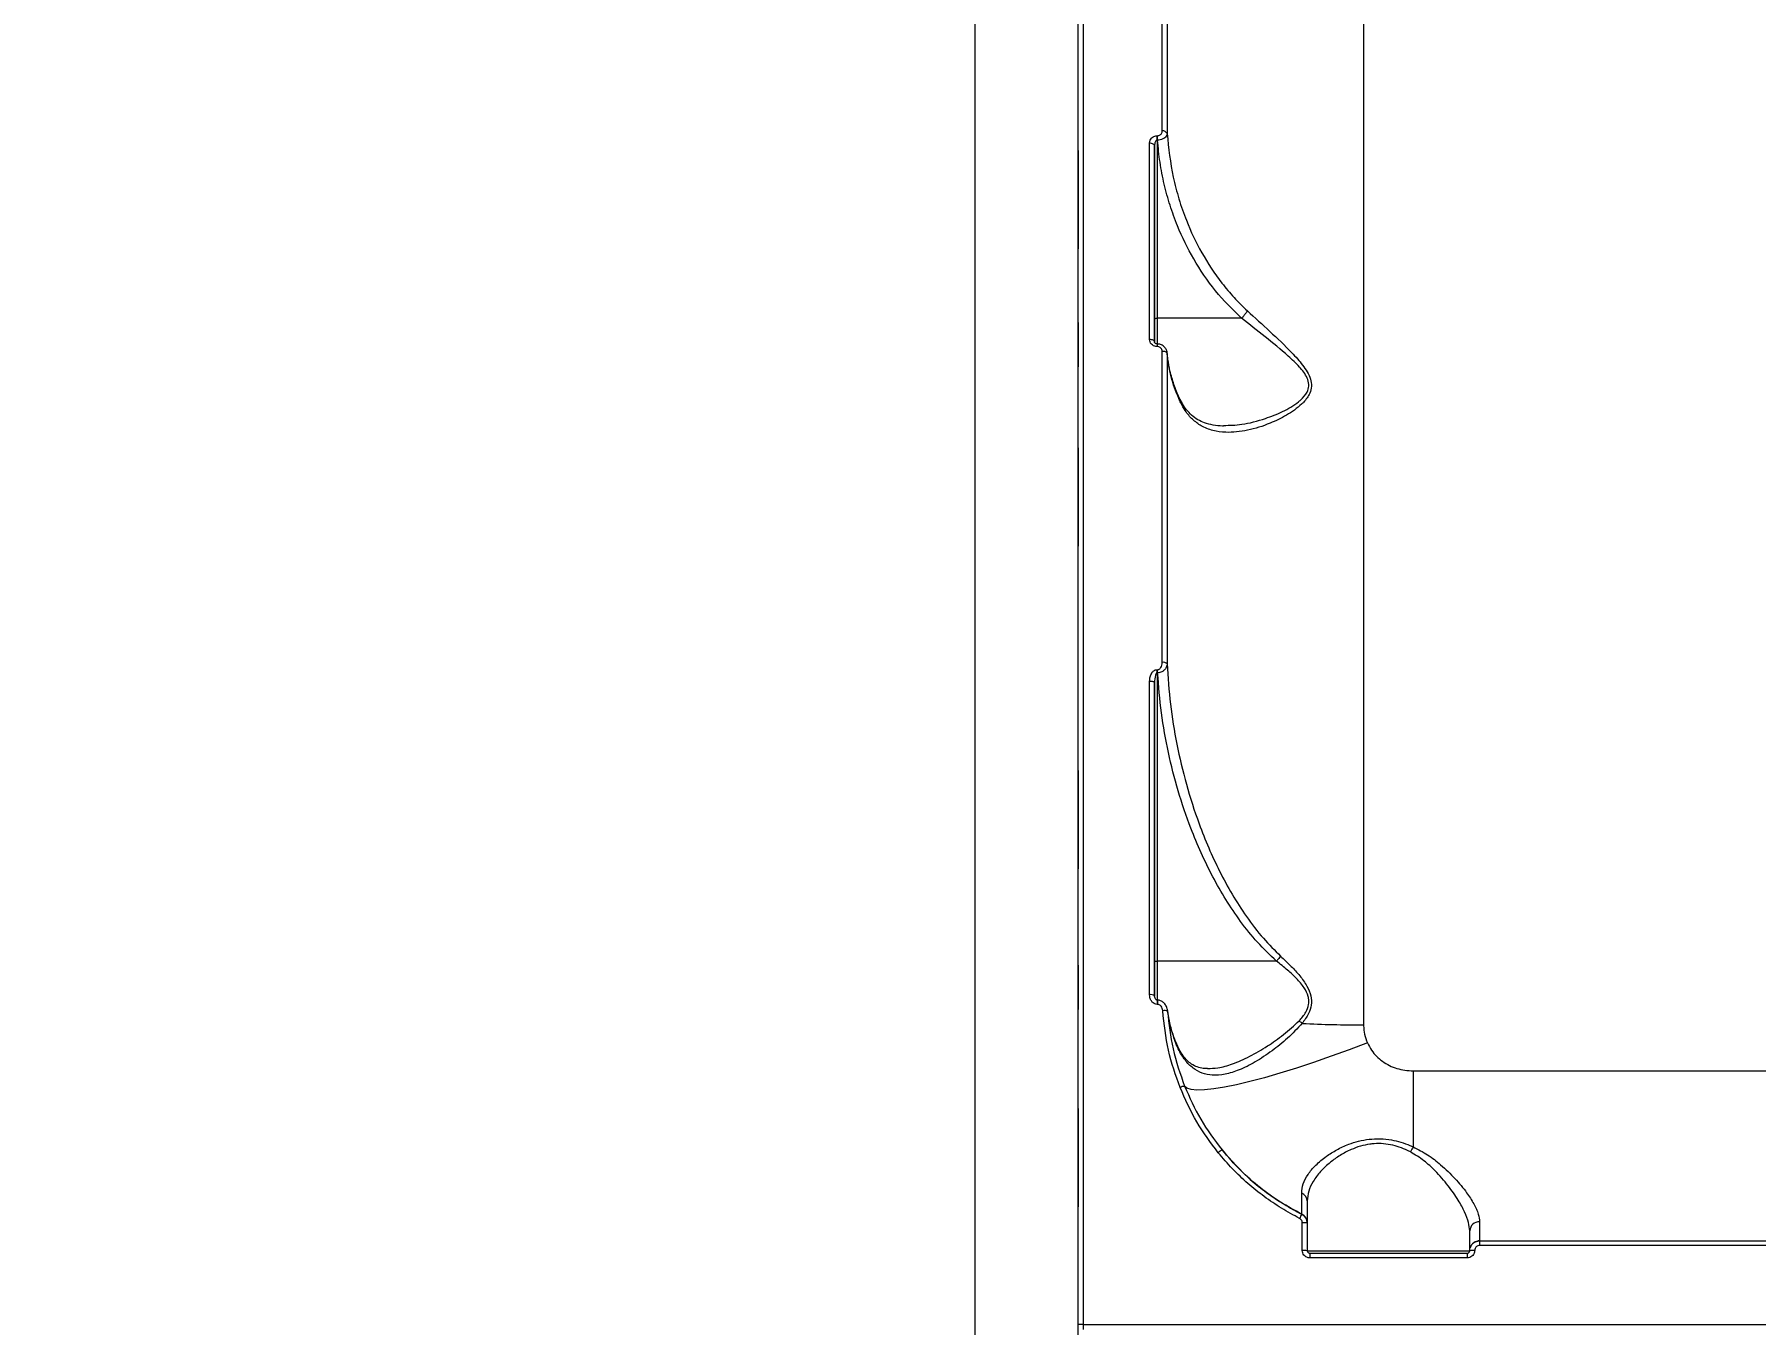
# Model space of a CAD drawing. Header units: millimetres. Extents: x -6431 to 4834, y -6422 to 4807.
# Drawn here: x 694.8 to 1044.2, y -915.8 to -653.8 of the extents above; entities that cross this region are included whole.
import ezdxf

# ---------------------------------------------------------------- set-up
doc = ezdxf.new("R2010")
doc.units = ezdxf.units.MM
for name, color, linetype in [('DIKOM_ОБЪЕКТ', 7, 'Continuous'), ('DIKOM_РАЗМЕР_ЗОНА', 7, 'Continuous'), ('DIKOM_РАЗМЕР_ОБЪЕКТА', 7, 'Continuous')]:
    doc.layers.add(name, color=color, linetype=linetype)
doc.styles.add('style1', font='arial.ttf', dxfattribs={"width": 0.8})
doc.dimstyles.new('1-50', dxfattribs={"dimtxt": 300, "dimasz": 200, "dimexe": 100, "dimexo": 0, "dimgap": 100, "dimtad": 0, "dimdec": 0, "dimtxsty": 'style1', "dimcen": 0, "dimclrd": 7, "dimclre": 7, "dimadec": 1, "dimazin": 2, "dimtfac": 1, "dimtdec": 0, "dimtmove": 1, "dimatfit": 3, "dimfxl": 0, "dimlwd": 25, "dimlwe": 18, "dimarcsym": 0})

# ---------------------------------------------------------------- blocks, each defined once
blk = doc.blocks.new('*D13')
at = {"layer": 'Defpoints', "color": 0, "transparency": 16777216}
for p in [(-3965.6, 378.37), (3334.4, -1220.38), (3334.4, -3843.38)]:
    blk.add_point(p, dxfattribs=at)
at = {"layer": 'DIKOM_РАЗМЕР_ОБЪЕКТА', "color": 7, "lineweight": 18, "transparency": 16777216}
for p, q in [((-3965.6, 378.37), (-3965.6, -3943.38)), ((3334.4, -1220.38), (3334.4, -3943.38))]:
    blk.add_line(p, q, dxfattribs=at)
at = {"layer": 'DIKOM_РАЗМЕР_ОБЪЕКТА', "color": 7, "lineweight": 25, "transparency": 16777216}
for p, q in [((-3765.6, -3843.38), (-182.11, -3843.38)), ((3134.4, -3843.38), (731.83, -3843.38))]:
    blk.add_line(p, q, dxfattribs=at)
at = {"layer": 'DIKOM_РАЗМЕР_ОБЪЕКТА', "color": 7, "transparency": 16777216}
for points in [[(-3765.6, -3810.04), (-3765.6, -3876.71), (-3965.6, -3843.38)], [(3134.4, -3810.04), (3134.4, -3876.71), (3334.4, -3843.38)]]:
    blk.add_solid(points, dxfattribs=at)
at = {"layer": 'DIKOM_РАЗМЕР_ОБЪЕКТА', "color": 0, "transparency": 16777216, "insert": (274.86, -3843.38), "char_height": 300, "attachment_point": 5, "style": 'style1'}
blk.add_mtext('7300', dxfattribs=at)
blk = doc.blocks.new('*D16')
at = {"layer": 'Defpoints', "color": 0, "transparency": 16777216}
for p in [(-5966.57, 409.56), (4834.4, -963.9), (4834.4, -6224.88)]:
    blk.add_point(p, dxfattribs=at)
at = {"layer": 'DIKOM_РАЗМЕР_ЗОНА', "color": 7, "lineweight": 18, "transparency": 16777216}
for p, q in [((-5966.57, 409.56), (-5966.57, -6324.88)), ((4834.4, -963.9), (4834.4, -6324.88))]:
    blk.add_line(p, q, dxfattribs=at)
at = {"layer": 'DIKOM_РАЗМЕР_ЗОНА', "color": 7, "lineweight": 25, "transparency": 16777216}
for p, q in [((-5766.57, -6224.88), (924.42, -6224.88)), ((4634.4, -6224.88), (2004.2, -6224.88))]:
    blk.add_line(p, q, dxfattribs=at)
at = {"layer": 'DIKOM_РАЗМЕР_ЗОНА', "color": 7, "transparency": 16777216}
for points in [[(-5766.57, -6191.54), (-5766.57, -6258.21), (-5966.57, -6224.88)], [(4634.4, -6191.54), (4634.4, -6258.21), (4834.4, -6224.88)]]:
    blk.add_solid(points, dxfattribs=at)
at = {"layer": 'DIKOM_РАЗМЕР_ЗОНА', "color": 0, "transparency": 16777216, "insert": (1464.31, -6224.88), "char_height": 300, "attachment_point": 5, "style": 'style1'}
blk.add_mtext('10800', dxfattribs=at)

msp = doc.modelspace()

# ---------------------------------------------------------------- linework, layer by layer
at = {"layer": 'DIKOM_ОБЪЕКТ', "color": 7, "linetype": 'Continuous', "lineweight": 15}
for p, q in [((885.71, -516.76), (885.71, -1316.76)), ((906.71, -1316.76), (906.71, -516.76)), ((922.71, -674.37), (922.81, -674.37)), ((922.71, -675.27), (922.71, -674.37)), ((922.81, -675.27), (922.81, -674.37)), ((906.71, -677.35), (906.71, -682.35)), ((921.21, -715.75), (921.21, -675.89)), ((922.21, -711.59), (922.21, -676.46)), ((922.71, -675.27), (922.71, -711.43)), ((922.81, -675.27), (922.71, -675.27)), ((906.71, -682.35), (906.71, -697.35)), ((906.71, -712.28), (906.71, -714.53)), ((906.71, -712.78), (906.71, -720.73)), ((922.21, -716.28), (922.21, -711.59)), ((922.21, -716.29), (922.21, -712.3)), ((939.87, -711.43), (922.71, -711.43)), ((922.71, -711.43), (922.71, -716.64)), ((906.71, -714.53), (906.71, -721.28)), ((922.21, -716.28), (922.21, -714.53)), ((922.74, -716.64), (922.71, -716.64)), ((922.71, -716.64), (922.71, -717.17)), ((922.74, -717.17), (922.71, -717.17)), ((922.74, -716.64), (922.74, -717.17)), ((924.83, -718.87), (924.8, -718.44)), ((906.71, -737.73), (906.71, -757.68)), ((922.71, -782.79), (922.83, -782.79)), ((922.71, -783.43), (922.71, -782.79)), ((922.83, -783.43), (922.83, -782.79)), ((921.21, -848.79), (921.21, -785.15)), ((922.21, -842.12), (922.21, -785.47)), ((922.71, -783.43), (922.71, -841.96)), ((922.83, -783.43), (922.71, -783.43)), ((906.71, -803.24), (906.71, -808.24)), ((906.71, -808.24), (906.71, -823.24)), ((922.21, -849.02), (922.21, -842.12)), ((946.96, -841.96), (922.71, -841.96)), ((922.71, -841.96), (922.71, -849.92)), ((922.21, -849.04), (922.21, -842.83)), ((922.21, -849.03), (922.21, -845.06)), ((922.21, -848.95), (922.21, -849)), ((922.8, -849.9), (922.71, -849.9)), ((922.71, -849.9), (922.71, -850.75)), ((922.8, -850.75), (922.71, -850.75)), ((922.8, -849.9), (922.8, -850.75)), ((974.71, -864.27), (1324.71, -864.27)), ((974.71, -864.27), (974.71, -879.68)), ((953.21, -890.67), (953.21, -900.77)), ((952.21, -900.73), (952.21, -895.1)), ((953.21, -895.11), (953.21, -895.11)), ((953.21, -895.15), (953.21, -900.77)), ((953.21, -895.15), (953.21, -895.15)), ((953.71, -901.27), (953.71, -902.23)), ((953.71, -901.27), (985.71, -901.27)), ((985.71, -901.27), (985.71, -902.23)), ((988.21, -898.77), (988.21, -899.72)), ((988.21, -898.77), (1071.21, -898.77)), ((1071.21, -899.72), (988.21, -899.72)), ((985.71, -902.23), (953.71, -902.23)), ((906.71, -915.79), (906.71, -915.76)), ((907.71, -915.76), (1391.71, -915.76)), ((907.71, -915.76), (907.71, -916.77))]:
    msp.add_line(p, q, dxfattribs=at)
at = {"layer": 'DIKOM_ОБЪЕКТ', "color": 7, "linetype": 'Continuous', "lineweight": 15, "flags": 128}
for points in [[(923.77, -673.4), (923.77, -664.51), (923.77, -655.79), (923.77, -647.25), (923.77, -638.89), (923.77, -630.73), (923.77, -622.76), (923.77, -614.99), (923.77, -607.43)], [(924.77, -608.12), (924.77, -615.66), (924.77, -623.41), (924.77, -631.36), (924.77, -639.5), (924.77, -647.84), (924.77, -656.36), (924.77, -665.07), (924.77, -673.94)], [(906.71, -915.76), (906.71, -903.61), (906.71, -891.46), (906.71, -879.33), (906.71, -867.24), (906.71, -855.19), (906.71, -843.19), (906.71, -831.25), (906.71, -819.38), (906.71, -807.6), (906.71, -795.91), (906.71, -784.31), (906.71, -772.84), (906.71, -761.48), (906.71, -750.25), (906.71, -739.17), (906.71, -728.23), (906.71, -717.45), (906.71, -706.84), (906.71, -696.41), (906.71, -686.16), (906.71, -676.11), (906.71, -666.26), (906.71, -656.62), (906.71, -647.2)], [(907.71, -646.55), (907.71, -656), (907.71, -665.66), (907.71, -675.53), (907.71, -685.61), (907.71, -695.88), (907.71, -706.34), (907.71, -716.97), (907.71, -727.78), (907.71, -738.74), (907.71, -749.85), (907.71, -761.11), (907.71, -772.49), (907.71, -784), (907.71, -795.62), (907.71, -807.34), (907.71, -819.15), (907.71, -831.04), (907.71, -843.01), (907.71, -855.04), (907.71, -867.12), (907.71, -879.24), (907.71, -891.4), (907.71, -903.58), (907.71, -915.76)], [(906.71, -756.67), (906.71, -752.96), (906.71, -742.7), (906.71, -732.61), (906.71, -722.68), (906.71, -712.94), (906.71, -703.39), (906.71, -694.04), (906.71, -684.9), (906.71, -675.98), (906.71, -667.29), (906.71, -658.83), (906.71, -650.61)], [(964.66, -650.13), (964.66, -658.6), (964.66, -667.3), (964.66, -676.24), (964.66, -685.4), (964.66, -694.78), (964.66, -704.36), (964.66, -714.14), (964.66, -724.11), (964.66, -734.26), (964.66, -744.58), (964.66, -755.05), (964.66, -765.68), (964.66, -776.45), (964.66, -787.35), (964.66, -798.37), (964.66, -809.51), (964.66, -820.74), (964.66, -832.06), (964.66, -843.46), (964.66, -854.92)], [(922.21, -676.46), (922.19, -676.35), (922.13, -676.24), (922.04, -676.15), (921.92, -676.06), (921.77, -675.99), (921.59, -675.93), (921.41, -675.9), (921.21, -675.89)], [(922.21, -676.46), (922.21, -681.28), (922.21, -686.14), (922.21, -691.05), (922.21, -696), (922.21, -701), (922.21, -706.03), (922.21, -711.11), (922.21, -716.23)], [(922.21, -711.59), (922.22, -711.55), (922.25, -711.52), (922.29, -711.5), (922.36, -711.47), (922.43, -711.45), (922.52, -711.44), (922.61, -711.43), (922.71, -711.43)], [(922.21, -716.23), (922.19, -716.14), (922.13, -716.05), (922.04, -715.96), (921.92, -715.89), (921.77, -715.83), (921.59, -715.79), (921.41, -715.76), (921.21, -715.75)], [(923.77, -781.31), (923.77, -773.18), (923.77, -765.11), (923.77, -757.1), (923.77, -749.16), (923.77, -741.29), (923.77, -733.5), (923.77, -725.78), (923.77, -718.14)], [(924.77, -718.58), (924.74, -718.49), (924.67, -718.41), (924.58, -718.33), (924.45, -718.27), (924.3, -718.21), (924.14, -718.17), (923.96, -718.15), (923.77, -718.14)], [(924.77, -718.58), (924.77, -726.2), (924.77, -733.9), (924.77, -741.68), (924.77, -749.53), (924.77, -757.45), (924.77, -765.44), (924.77, -773.5), (924.77, -781.61)], [(922.21, -785.47), (922.19, -785.41), (922.13, -785.35), (922.04, -785.29), (921.92, -785.25), (921.77, -785.21), (921.59, -785.18), (921.41, -785.16), (921.21, -785.15)], [(922.21, -785.47), (922.21, -793.26), (922.21, -801.1), (922.21, -808.98), (922.21, -816.91), (922.21, -824.87), (922.21, -832.86), (922.21, -840.89), (922.21, -848.95)], [(922.21, -842.12), (922.22, -842.09), (922.25, -842.06), (922.29, -842.03), (922.36, -842.01), (922.43, -841.99), (922.52, -841.97), (922.61, -841.96), (922.71, -841.96)], [(906.71, -842.81), (906.71, -842.89), (906.71, -843.31), (906.71, -844.05), (906.71, -845.06)], [(906.71, -843.31), (906.71, -843.49), (906.71, -844), (906.71, -844.82), (906.71, -845.85), (906.71, -847.01), (906.71, -848.2), (906.71, -849.31), (906.71, -850.24), (906.71, -850.91), (906.71, -851.26), (906.71, -851.26), (906.71, -850.91), (906.71, -850.24), (906.71, -849.31), (906.71, -848.2), (906.71, -847.01), (906.71, -845.85), (906.71, -844.81), (906.71, -844), (906.71, -843.49), (906.71, -843.31)], [(906.71, -845.06), (906.71, -846.25), (906.71, -847.52), (906.71, -848.78), (906.71, -849.92), (906.71, -850.85), (906.71, -851.49), (906.71, -851.79), (906.71, -851.81)], [(965.42, -858.57), (961.73, -859.97), (958.07, -861.3), (954.48, -862.55), (951.01, -863.69), (947.67, -864.73), (944.51, -865.64), (941.56, -866.43), (938.84, -867.07), (936.39, -867.57), (934.22, -867.93), (932.36, -868.13), (930.83, -868.17), (929.63, -868.06), (928.79, -867.8), (928.32, -867.38)], [(906.71, -871.91), (906.71, -872.09), (906.71, -872.62), (906.71, -873.49), (906.71, -874.67), (906.71, -876.11), (906.71, -877.75), (906.71, -879.55), (906.71, -881.43), (906.71, -883.33), (906.71, -885.18), (906.71, -886.91), (906.71, -888.46), (906.71, -889.77), (906.71, -890.79), (906.71, -891.5), (906.71, -891.86), (906.71, -891.86), (906.71, -891.5), (906.71, -890.79), (906.71, -889.77), (906.71, -888.45), (906.71, -886.9), (906.71, -885.17), (906.71, -883.33), (906.71, -881.43), (906.71, -879.55), (906.71, -877.75), (906.71, -876.1), (906.71, -874.67), (906.71, -873.49), (906.71, -872.62), (906.71, -872.09), (906.71, -871.91)], [(906.71, -919.64), (906.71, -908.15), (906.71, -896.67), (906.71, -885.2), (906.71, -873.77), (906.71, -873.07)], [(986.21, -900.77), (986.21, -900.7), (986.21, -900.51), (986.21, -900.19), (986.21, -899.74), (986.21, -899.17), (986.21, -898.47), (986.21, -897.65), (986.21, -896.72)], [(988.21, -894.91), (988.21, -895.8), (988.21, -896.58), (988.21, -897.24), (988.21, -897.79), (988.21, -898.22), (988.21, -898.52), (988.21, -898.7), (988.21, -898.77)], [(953.21, -900.77), (953.39, -900.77), (953.94, -900.77), (954.84, -900.77), (956.08, -900.77), (957.62, -900.77), (959.42, -900.77), (961.46, -900.77), (963.68, -900.77), (966.04, -900.77), (968.48, -900.77), (970.94, -900.77), (973.38, -900.77), (975.74, -900.77), (977.96, -900.77), (980, -900.77), (981.81, -900.77), (983.34, -900.77), (984.58, -900.77), (985.48, -900.77), (986.03, -900.77), (986.21, -900.77)]]:
    msp.add_lwpolyline(points, dxfattribs=at)
at = {"layer": 'DIKOM_ОБЪЕКТ', "color": 7, "linetype": 'Continuous', "lineweight": 15}
for centre, radius, start, end in [((923.92, -674.32), 0.928, 24.0933, 99.2868), ((923.97, -782.45), 1.16, 46.5543, 100.0635), ((921.45, -850.46), 1.68, 63.2833, 98.3108), ((924.22, -853.99), 1.97, 70.7155, 100.0947), ((948.02, -859.02), 6.07, 46.7276, 54.3582), ((964.54, -618.73), 236.2, 267.0012, 270.0293), ((928.47, -869.75), 2.38, 93.7424, 117.0953), ((937.55, -883.46), 3.54, 117.4088, 132.8242), ((981.05, -883.61), 7.46, 148.1323, 157.18), ((951.45, -890.72), 1.76, 1.8408, 68.8476), ((960.34, -898.35), 9.62, 148.83, 154.5043), ((951.21, -895.15), 2, 1.1786, 63.1388), ((952.46, -899.97), 4.88, 81.1438, 92.9332), ((988.12, -896.82), 1.91, 87.2495, 176.9573), ((952.46, -907.27), 6.55, 83.4265, 92.1909), ((986.96, -907.27), 6.55, 87.811, 96.5717), ((988.21, -900.77), 2, 90.003, 162.7755), ((907.45, -1010.76), 95, 89.8419, 90.445)]:
    msp.add_arc(centre, radius, start, end, dxfattribs=at)
for points, knots in [([(921.21, -675.89), (921.21, -675.86), (921.21, -675.66), (921.3, -675.3), (921.55, -674.89), (921.88, -674.6), (922.27, -674.41), (922.56, -674.38), (922.71, -674.37)], [0, 0, 0, 0, 0.039229, 0.287227, 0.495201, 0.670994, 0.835332, 1, 1, 1, 1]), ([(922.81, -674.37), (922.91, -674.36), (923.1, -674.35), (923.35, -674.22), (923.56, -674.04), (923.72, -673.78), (923.77, -673.55), (923.77, -673.42), (923.77, -673.4)], [0, 0, 0, 0, 0.167346, 0.33448, 0.509153, 0.713064, 0.957716, 1, 1, 1, 1]), ([(924.77, -673.94), (924.77, -673.97), (924.76, -674.14), (924.64, -674.44), (924.31, -674.79), (923.88, -675.04), (923.37, -675.22), (923, -675.25), (922.81, -675.27)], [0, 0, 0, 0, 0.039138, 0.268302, 0.466389, 0.643612, 0.819928, 1, 1, 1, 1]), ([(924.77, -673.94), (925.08, -676.9), (925.55, -681.39), (927.11, -687.23), (928.91, -692.41), (931.67, -698.22), (935.08, -703.39), (938.3, -707.25), (940.14, -709.03), (941.05, -709.92)], [0, 0, 0, 0, 0.222714, 0.336733, 0.450747, 0.631003, 0.813276, 0.906645, 1, 1, 1, 1]), ([(922.71, -675.27), (922.68, -675.27), (922.63, -675.28), (922.53, -675.33), (922.42, -675.47), (922.32, -675.69), (922.24, -676.01), (922.21, -676.28), (922.21, -676.44), (922.21, -676.46)], [0, 0, 0, 0, 0.055228, 0.10977, 0.24364, 0.417525, 0.651794, 0.951854, 1, 1, 1, 1]), ([(939.87, -711.42), (938.04, -709.62), (934.33, -705.96), (930.07, -699.55), (927.16, -693.64), (925.31, -688.51), (924.12, -684.19), (923.25, -679.78), (922.96, -676.77), (922.81, -675.27)], [0, 0, 0, 0, 0.185208, 0.375222, 0.558027, 0.667272, 0.776522, 0.88826, 1, 1, 1, 1]), ([(941.05, -709.92), (942.58, -711.3), (945.62, -714.07), (949.47, -717.73), (951.99, -720.5), (953.24, -722.29), (953.93, -723.75), (954.16, -725.26), (953.73, -726.93), (952.87, -728.07), (951.32, -729.62), (949.06, -731.21), (945.27, -733), (941.09, -734.34), (937.16, -734.74), (934.04, -734.32), (931.76, -733.43), (929.9, -732.03), (928.51, -730.43), (927.82, -729.13), (927.53, -728.58)], [0, 0, 0, 0, 0.096518, 0.192972, 0.244812, 0.271574, 0.298183, 0.324302, 0.350397, 0.391082, 0.401948, 0.472766, 0.543843, 0.640944, 0.737878, 0.799672, 0.861381, 0.912135, 0.962839, 1, 1, 1, 1]), ([(936.22, -733.19), (937.44, -733.17), (940.2, -733.11), (944.29, -731.98), (948.24, -730.47), (950.62, -729.07), (952.27, -727.7), (953.17, -726.71), (953.64, -725.21), (953.4, -723.88), (952.73, -722.66), (952.09, -721.85), (951.01, -720.64), (948.67, -718.45), (944.65, -715.17), (941.46, -712.67), (939.87, -711.43)], [0, 0, 0, 0, 0.110432, 0.248451, 0.348143, 0.447458, 0.462303, 0.516606, 0.550204, 0.583671, 0.615752, 0.64804, 0.6549, 0.726683, 0.863291, 1, 1, 1, 1]), ([(941.05, -709.92), (941.03, -709.97), (940.94, -710.12), (940.71, -710.46), (940.34, -710.94), (940.03, -711.26), (939.87, -711.42)], [0, 0, 0, 0, 0.107442, 0.349463, 0.674753, 1, 1, 1, 1]), ([(939.87, -711.43), (939.87, -711.43), (939.87, -711.43), (939.87, -711.42), (939.87, -711.42), (939.87, -711.42)], [0, 0, 0, 0, 0.401853, 0.756181, 1, 1, 1, 1]), ([(922.71, -717.17), (922.63, -717.16), (922.39, -717.15), (921.97, -717.02), (921.55, -716.7), (921.27, -716.25), (921.23, -715.92), (921.21, -715.75)], [0, 0, 0, 0, 0.093164, 0.303909, 0.530237, 0.765211, 1, 1, 1, 1]), ([(922.71, -716.64), (922.69, -716.64), (922.62, -716.64), (922.5, -716.61), (922.39, -716.55), (922.29, -716.46), (922.22, -716.34), (922.22, -716.27), (922.22, -716.23)], [0, 0, 0, 0, 0.067531, 0.185516, 0.324067, 0.501489, 0.745708, 1, 1, 1, 1]), ([(924.76, -718.46), (924.76, -718.45), (924.77, -718.19), (924.58, -717.7), (924.12, -717.11), (923.47, -716.71), (922.97, -716.67), (922.74, -716.66)], [0, 0, 0, 0, 0.015524, 0.261266, 0.513895, 0.770952, 1, 1, 1, 1]), ([(923.77, -718.14), (923.76, -718.02), (923.73, -717.79), (923.53, -717.49), (923.25, -717.27), (922.96, -717.18), (922.79, -717.17), (922.74, -717.17)], [0, 0, 0, 0, 0.233678, 0.467299, 0.695521, 0.908688, 1, 1, 1, 1]), ([(927.53, -728.58), (927.4, -728.3), (926.6, -726.59), (925.42, -723.28), (924.99, -720.16), (924.77, -718.58)], [0, 0, 0, 0, 0.084988, 0.533468, 1, 1, 1, 1]), ([(927.47, -728.04), (927.45, -728.01), (926.95, -727.1), (926.24, -725.25), (925.39, -722.48), (924.94, -720.34), (924.85, -719.13), (924.83, -718.87)], [0, 0, 0, 0, 0.01144, 0.310365, 0.611978, 0.915823, 1, 1, 1, 1]), ([(927.53, -728.58), (927.53, -728.56), (927.56, -728.39), (927.56, -728.2), (927.47, -728.07), (927.45, -728.05)], [0, 0, 0, 0, 0.103679, 0.836795, 1, 1, 1, 1]), ([(936.23, -733.3), (936.16, -733.31), (935.41, -733.34), (934.1, -733.16), (932.41, -732.73), (930.97, -732.06), (929.77, -731.19), (928.74, -730.1), (927.99, -729.06), (927.61, -728.29), (927.48, -728.01)], [0, 0, 0, 0, 0.017735, 0.192815, 0.363247, 0.513516, 0.671999, 0.804917, 0.928563, 1, 1, 1, 1]), ([(921.21, -785.15), (921.23, -784.84), (921.27, -784.25), (921.58, -783.51), (921.97, -783.06), (922.34, -782.83), (922.59, -782.8), (922.71, -782.79)], [0, 0, 0, 0, 0.308902, 0.592355, 0.76974, 0.884505, 1, 1, 1, 1]), ([(922.83, -782.79), (922.91, -782.78), (923.07, -782.76), (923.3, -782.61), (923.54, -782.33), (923.73, -781.88), (923.76, -781.51), (923.77, -781.31)], [0, 0, 0, 0, 0.119005, 0.237448, 0.412336, 0.691048, 1, 1, 1, 1]), ([(924.77, -781.61), (924.73, -781.85), (924.67, -782.31), (924.25, -782.87), (923.76, -783.2), (923.3, -783.38), (922.99, -783.41), (922.83, -783.43)], [0, 0, 0, 0, 0.273625, 0.537249, 0.720793, 0.856554, 1, 1, 1, 1]), ([(924.77, -781.61), (924.95, -784.34), (925.32, -789.8), (926.66, -797.97), (928.58, -806.1), (931.36, -814.76), (934.55, -822.21), (937.92, -828.43), (940.86, -833.01), (944.09, -837.26), (946.62, -839.77), (947.81, -840.96)], [0, 0, 0, 0, 0.126975, 0.253955, 0.383672, 0.513375, 0.674673, 0.756563, 0.838428, 0.923823, 1, 1, 1, 1]), ([(922.71, -783.43), (922.69, -783.43), (922.66, -783.43), (922.59, -783.48), (922.48, -783.62), (922.25, -784.28), (922.23, -784.94), (922.21, -785.47)], [0, 0, 0, 0, 0.023286, 0.052, 0.10424, 0.273364, 1, 1, 1, 1]), ([(946.97, -841.96), (945.65, -840.71), (943.01, -838.2), (939.65, -833.95), (936.64, -829.5), (933.98, -824.83), (931.62, -820), (929.21, -814.2), (926.91, -807.41), (924.93, -799.58), (923.49, -791.57), (923.05, -786.14), (922.83, -783.43)], [0, 0, 0, 0, 0.082281, 0.165562, 0.247516, 0.329489, 0.412925, 0.496369, 0.620905, 0.745452, 0.872727, 1, 1, 1, 1]), ([(946.96, -841.96), (946.96, -841.96), (946.96, -841.96), (946.96, -841.96), (946.97, -841.96), (946.97, -841.96)], [0, 0, 0, 0, 0.422786, 0.772781, 1, 1, 1, 1]), ([(951.56, -854.09), (952.05, -853.53), (952.91, -852.57), (953.56, -850.93), (953.55, -849.81), (953.29, -848.65), (952.55, -847.2), (951.06, -845.46), (949.12, -843.68), (947.72, -842.57), (946.96, -841.96)], [0, 0, 0, 0, 0.150409, 0.257915, 0.342076, 0.365554, 0.490503, 0.648815, 0.807928, 1, 1, 1, 1]), ([(947.81, -840.96), (947.78, -840.99), (947.67, -841.15), (947.39, -841.5), (947.12, -841.79), (946.97, -841.96)], [0, 0, 0, 0, 0.092697, 0.497888, 1, 1, 1, 1]), ([(947.81, -840.96), (948.53, -841.64), (949.88, -842.9), (951.73, -844.91), (953.15, -846.89), (954.04, -848.93), (954.13, -850.9), (953.48, -852.85), (952.66, -853.96), (952.18, -854.6)], [0, 0, 0, 0, 0.183989, 0.340165, 0.495656, 0.624192, 0.73747, 0.849218, 1, 1, 1, 1]), ([(922.71, -850.75), (922.57, -850.73), (922.29, -850.7), (921.89, -850.46), (921.51, -850.03), (921.26, -849.44), (921.22, -848.99), (921.21, -848.79)], [0, 0, 0, 0, 0.152293, 0.304043, 0.508012, 0.773212, 1, 1, 1, 1]), ([(922.75, -849.9), (922.74, -849.9), (922.71, -849.91), (922.65, -849.89), (922.56, -849.85), (922.42, -849.72), (922.28, -849.45), (922.2, -849.17), (922.22, -848.99), (922.22, -848.95)], [0, 0, 0, 0, 0.036116, 0.077231, 0.141915, 0.291273, 0.5428, 0.918318, 1, 1, 1, 1]), ([(924.85, -851.99), (924.85, -851.95), (924.83, -851.59), (924.59, -851.01), (924.09, -850.37), (923.48, -850.01), (923.02, -849.87), (922.8, -849.91), (922.8, -849.91)], [0, 0, 0, 0, 0.038147, 0.333121, 0.574995, 0.790907, 0.993518, 1, 1, 1, 1]), ([(923.88, -852.05), (923.85, -851.89), (923.8, -851.56), (923.58, -851.15), (923.29, -850.89), (923.03, -850.76), (922.86, -850.75), (922.8, -850.75)], [0, 0, 0, 0, 0.271766, 0.538865, 0.737585, 0.896604, 1, 1, 1, 1]), ([(927.39, -867.64), (926.51, -865.14), (924.72, -860.07), (924.16, -854.75), (923.88, -852.05)], [0, 0, 0, 0, 0.493763, 1, 1, 1, 1]), ([(924.87, -852.13), (925.14, -854.71), (925.68, -859.91), (927.43, -864.87), (928.32, -867.38)], [0, 0, 0, 0, 0.493765, 1, 1, 1, 1]), ([(926.7, -859.02), (926.33, -858.04), (925.48, -855.78), (925.09, -853.45), (924.87, -852.13)], [0, 0, 0, 0, 0.436565, 1, 1, 1, 1]), ([(926.67, -858.68), (926.55, -858.41), (926.04, -857.27), (925.45, -855.17), (924.99, -853.19), (924.89, -852.12), (924.88, -851.98)], [0, 0, 0, 0, 0.122495, 0.529345, 0.938044, 1, 1, 1, 1]), ([(952.18, -854.6), (951.21, -855.65), (949.26, -857.74), (945.96, -860.3), (942.66, -862.53), (939.46, -864.13), (936.54, -865.04), (934.03, -865.24), (931.86, -864.79), (929.99, -863.79), (928.36, -862.14), (927.3, -860.42), (926.81, -859.28), (926.7, -859.02)], [0, 0, 0, 0, 0.103937, 0.208057, 0.321367, 0.434613, 0.535132, 0.635569, 0.720264, 0.804895, 0.890153, 0.975333, 1, 1, 1, 1]), ([(932.95, -863.75), (933.65, -863.74), (935.27, -863.71), (938.14, -862.86), (941.51, -861.4), (945, -859.33), (948.46, -856.99), (950.53, -855.05), (951.56, -854.09)], [0, 0, 0, 0, 0.125434, 0.289246, 0.475381, 0.66162, 0.830967, 1, 1, 1, 1]), ([(964.66, -854.92), (964.66, -854.98), (964.66, -855.62), (964.79, -856.88), (965.21, -857.99), (965.42, -858.57)], [0, 0, 0, 0, 0.046812, 0.514272, 1, 1, 1, 1]), ([(926.63, -858.7), (926.64, -858.71), (926.7, -858.78), (926.7, -858.9), (926.7, -859.01), (926.7, -859.02)], [0, 0, 0, 0, 0.088852, 0.85854, 1, 1, 1, 1]), ([(932.96, -863.78), (932.67, -863.78), (931.93, -863.78), (930.86, -863.49), (929.78, -862.96), (928.84, -862.19), (927.99, -861.2), (927.24, -860.04), (926.82, -859.09), (926.64, -858.67)], [0, 0, 0, 0, 0.106611, 0.277199, 0.456282, 0.600178, 0.738869, 0.885843, 1, 1, 1, 1]), ([(965.42, -858.57), (965.69, -859.08), (966.44, -860.54), (968.44, -862.46), (971.39, -863.98), (973.6, -864.17), (974.71, -864.27)], [0, 0, 0, 0, 0.152961, 0.428367, 0.711436, 1, 1, 1, 1]), ([(935.15, -880.87), (933.62, -878.83), (930.53, -874.71), (928.44, -870.01), (927.39, -867.64)], [0, 0, 0, 0, 0.494181, 1, 1, 1, 1]), ([(928.32, -867.38), (929.32, -869.65), (931.36, -874.25), (934.39, -878.28), (935.93, -880.32)], [0, 0, 0, 0, 0.494155, 1, 1, 1, 1]), ([(952.11, -893.37), (950.66, -892.58), (947.73, -890.99), (943.55, -887.97), (939.52, -884.47), (937.13, -881.71), (935.93, -880.32)], [0, 0, 0, 0, 0.237387, 0.477163, 0.737012, 1, 1, 1, 1]), ([(935.93, -880.32), (937.77, -882.38), (940.55, -885.51), (944.94, -889), (948.43, -891.39), (950.9, -892.71), (952.11, -893.37)], [0, 0, 0, 0, 0.395167, 0.598673, 0.802179, 1, 1, 1, 1]), ([(952.09, -889.08), (952.15, -888.46), (952.27, -887.21), (953.28, -885.29), (954.86, -883.39), (956.87, -881.69), (959.15, -880.25), (961.37, -879.21), (963.61, -878.5), (965.76, -878.09), (968.04, -877.99), (970.88, -878.28), (973.12, -878.98), (974.5, -879.58), (974.71, -879.68)], [0, 0, 0, 0, 0.1101, 0.220217, 0.329285, 0.43831, 0.524963, 0.611515, 0.675342, 0.739095, 0.803994, 0.868888, 0.979731, 1, 1, 1, 1]), ([(974.17, -880.72), (973.97, -880.62), (972.72, -880), (970.74, -879.3), (968.23, -878.98), (966.82, -879.03), (965.39, -879.21), (963.95, -879.53), (961.89, -880.29), (959.82, -881.39), (957.71, -882.9), (955.83, -884.69), (954.36, -886.68), (953.4, -888.7), (953.27, -890), (953.21, -890.67)], [0, 0, 0, 0, 0.020101, 0.128726, 0.185273, 0.244007, 0.254864, 0.316796, 0.380592, 0.466422, 0.554632, 0.663824, 0.776166, 0.886556, 1, 1, 1, 1]), ([(974.71, -879.68), (975.72, -880.19), (977.76, -881.24), (980.6, -883.49), (983.31, -886.13), (985.54, -888.83), (987.1, -891.27), (988.04, -893.29), (988.15, -894.4), (988.21, -894.91)], [0, 0, 0, 0, 0.126099, 0.256728, 0.424336, 0.596865, 0.7353, 0.87757, 1, 1, 1, 1]), ([(951.66, -894.21), (950.42, -893.54), (947.94, -892.2), (944.44, -889.81), (941.11, -887.14), (937.97, -884.17), (936.09, -881.97), (935.15, -880.87)], [0, 0, 0, 0, 0.197683, 0.395386, 0.593087, 0.796546, 1, 1, 1, 1]), ([(986.21, -896.72), (986.16, -896.18), (986.05, -895.02), (985.23, -892.91), (983.86, -890.39), (981.88, -887.54), (979.5, -884.81), (976.96, -882.41), (975.11, -881.29), (974.17, -880.72)], [0, 0, 0, 0, 0.12271, 0.262463, 0.406017, 0.574926, 0.748263, 0.872369, 1, 1, 1, 1]), ([(952.11, -893.37), (952.11, -893.27), (952.11, -893.08), (952.1, -891.67), (952.09, -890.19), (952.09, -889.33), (952.09, -889.08)], [0, 0, 0, 0, 0.336234, 0.682236, 0.908788, 1, 1, 1, 1]), ([(953.21, -890.67), (953.21, -891.51), (953.21, -893.25), (953.21, -894.83), (953.21, -895.04), (953.21, -895.15)], [0, 0, 0, 0, 0.317516, 0.653917, 1, 1, 1, 1]), ([(952.21, -895.1), (952.2, -894.99), (952.18, -894.76), (952, -894.46), (951.81, -894.29), (951.69, -894.22), (951.66, -894.21)], [0, 0, 0, 0, 0.306688, 0.613287, 0.919404, 1, 1, 1, 1]), ([(952.11, -893.37), (952.17, -893.4), (952.42, -893.53), (952.8, -893.88), (953.14, -894.48), (953.19, -894.93), (953.21, -895.15)], [0, 0, 0, 0, 0.080638, 0.387086, 0.693568, 1, 1, 1, 1]), ([(953.71, -902.23), (953.6, -902.22), (953.32, -902.2), (952.9, -902.02), (952.52, -901.68), (952.26, -901.23), (952.23, -900.9), (952.21, -900.73)], [0, 0, 0, 0, 0.140594, 0.355075, 0.569856, 0.784877, 1, 1, 1, 1]), ([(953.21, -900.77), (953.22, -900.82), (953.23, -900.93), (953.31, -901.08), (953.44, -901.2), (953.58, -901.26), (953.67, -901.26), (953.71, -901.27)], [0, 0, 0, 0, 0.215484, 0.430692, 0.64536, 0.859609, 1, 1, 1, 1]), ([(987.21, -900.73), (987.2, -900.84), (987.18, -901.12), (987, -901.54), (986.67, -901.92), (986.22, -902.18), (985.88, -902.21), (985.71, -902.23)], [0, 0, 0, 0, 0.141819, 0.356734, 0.571332, 0.785716, 1, 1, 1, 1]), ([(985.71, -901.27), (985.77, -901.26), (985.88, -901.25), (986.03, -901.16), (986.14, -901.04), (986.2, -900.89), (986.21, -900.8), (986.21, -900.77)], [0, 0, 0, 0, 0.21404, 0.428205, 0.642682, 0.857798, 1, 1, 1, 1]), ([(986.21, -900.77), (986.22, -900.62), (986.24, -900.25), (986.48, -899.68), (986.94, -899.18), (987.54, -898.83), (987.99, -898.79), (988.21, -898.77)], [0, 0, 0, 0, 0.141709, 0.356386, 0.570962, 0.785454, 1, 1, 1, 1]), ([(988.21, -899.72), (988.1, -899.74), (987.87, -899.76), (987.57, -899.93), (987.35, -900.18), (987.23, -900.47), (987.22, -900.65), (987.21, -900.73)], [0, 0, 0, 0, 0.214251, 0.428567, 0.643209, 0.858083, 1, 1, 1, 1])]:
    msp.add_open_spline(points, degree=3, knots=knots, dxfattribs=at)

# ---------------------------------------------------------------- dimensions: what is measured, and where the dimension line sits
at = {"layer": 'DIKOM_РАЗМЕР_ЗОНА'}
dim = msp.add_linear_dim(base=(4834.4, -6224.88), p1=(-5966.57, 409.56), p2=(4834.4, -963.9), text='10800', dimstyle='1-50', override={"dimscale": 1, "dimtix": 0, "dimtofl": 1, "dimtmove": 1, "dimatfit": 3}, dxfattribs=at)
dim.commit()
dim.dimension.update_dxf_attribs({"geometry": '*D16', "text_midpoint": (1464.31, -6224.88), "dimtype": 160})
at = {"layer": 'DIKOM_РАЗМЕР_ОБЪЕКТА'}
dim = msp.add_linear_dim(base=(3334.4, -3843.38), p1=(-3965.6, 378.37), p2=(3334.4, -1220.38), dimstyle='1-50', override={"dimscale": 1, "dimtix": 0, "dimtofl": 1, "dimtmove": 1, "dimatfit": 3}, dxfattribs=at)
dim.commit()
dim.dimension.update_dxf_attribs({"geometry": '*D13', "text_midpoint": (274.86, -3843.38), "dimtype": 160})

doc.saveas('drawing.dxf')
